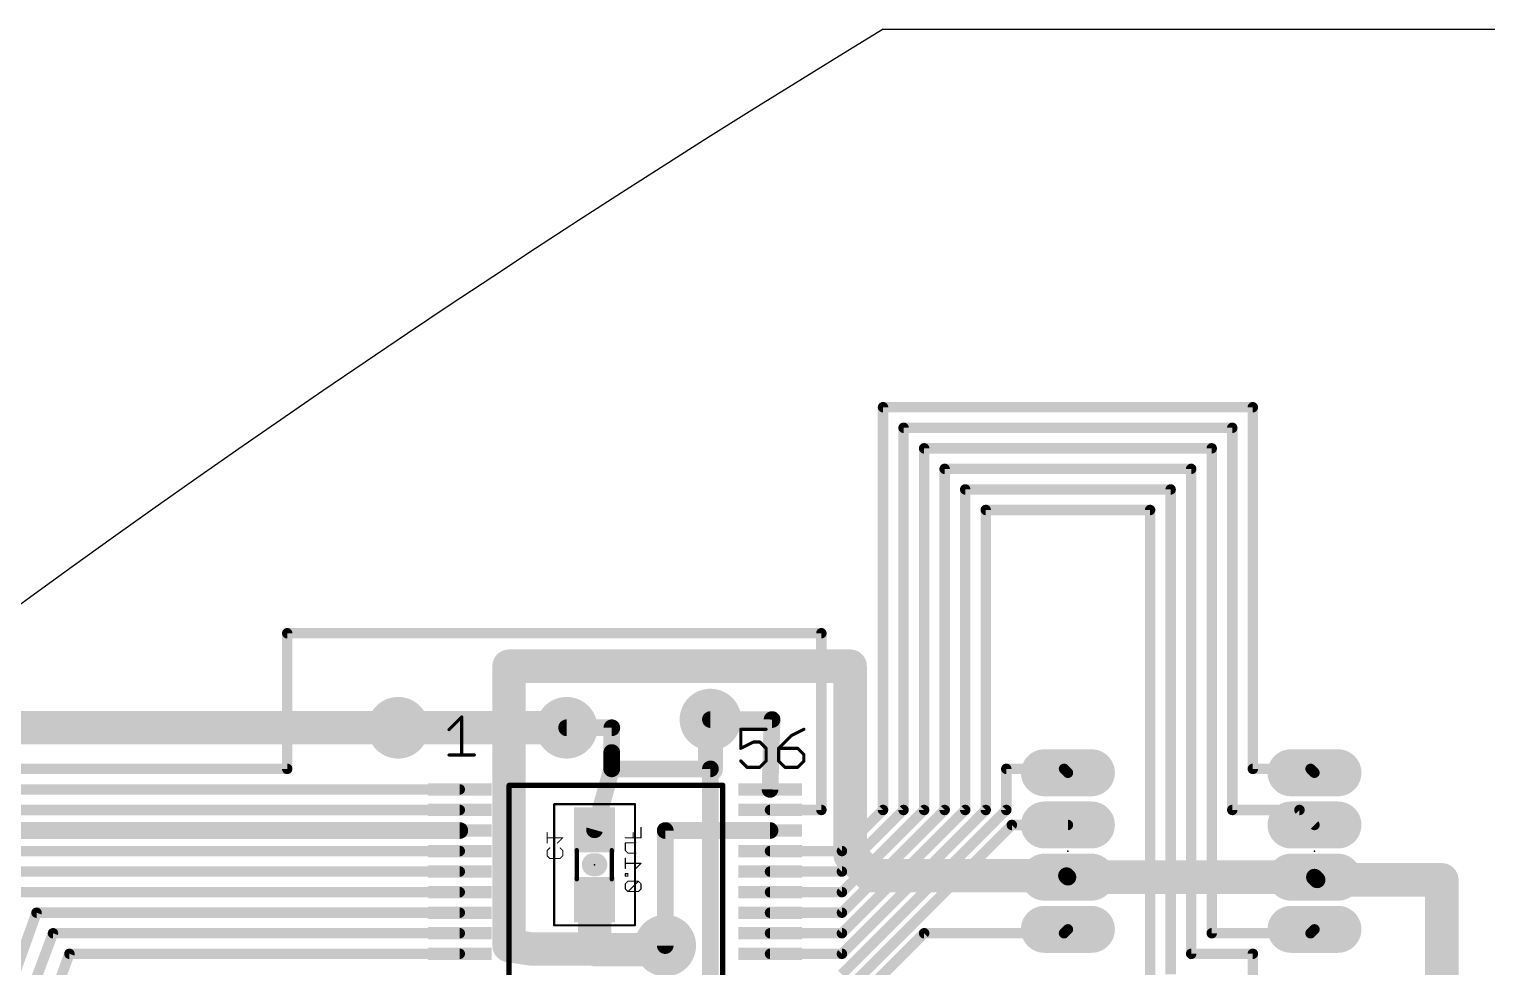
# Model space of a CAD drawing. Extents: x -46 to 149, y 1 to 263.
# Drawn here: x 79.72 to 115.2, y 240.18 to 263 of the extents above; entities that cross this region are included whole.
import ezdxf

# ---------------------------------------------------------------- set-up
doc = ezdxf.new("R2010")
doc.units = 0
for name, color, linetype in [('1', 22, 'CONTINUOUS'), ('16', 175, 'CONTINUOUS'), ('17', 82, 'CONTINUOUS'), ('18', 82, 'CONTINUOUS'), ('20', 7, 'CONTINUOUS'), ('21', 253, 'CONTINUOUS'), ('22', 253, 'CONTINUOUS'), ('23', 7, 'CONTINUOUS'), ('24', 7, 'CONTINUOUS'), ('26', 253, 'CONTINUOUS'), ('28', 253, 'CONTINUOUS'), ('40', 175, 'CONTINUOUS'), ('52', 253, 'CONTINUOUS')]:
    doc.layers.add(name, color=color, linetype=linetype)

# ---------------------------------------------------------------- blocks, each defined once
blk = doc.blocks.new('RECT')
blk.add_solid([(-0.5, -0.5), (0.5, -0.5), (-0.5, 0.5), (0.5, 0.5)])
blk = doc.blocks.new('LONGP100')
at = {"const_width": 1}
blk.add_lwpolyline([(-0.5, 0), (0.5, 0)], dxfattribs=at)
at = {"const_width": 0.5}
for points in [[(-0.5, 0.25, 1), (-0.5, -0.25)], [(0.5, -0.25, 1), (0.5, 0.25)]]:
    blk.add_lwpolyline(points, format="xyb", dxfattribs=at)
blk = doc.blocks.new('ROUNDV')
at = {"const_width": 0.5}
blk.add_lwpolyline([(0, -0.25, 1), (0, 0.25, 1), (0, -0.25)], format="xyb", dxfattribs=at)

msp = doc.modelspace()

# ---------------------------------------------------------------- linework, layer by layer
at = {"layer": '1'}
for points, const_width in [([(109.5, 253.8), (100.5, 253.8)], 0.254), ([(100.5, 253.8), (100.5, 244)], 0.254), ([(109.5, 245), (109.5, 253.8)], 0.254), ([(109, 253.3), (101, 253.3)], 0.254), ([(101, 253.3), (101, 244)], 0.254), ([(109, 244), (109, 253.3)], 0.254), ([(101.5, 244), (101.5, 252.8)], 0.254), ([(101.5, 252.8), (108.5, 252.8)], 0.254), ([(108.5, 241), (108.5, 252.8)], 0.254), ([(102, 244), (102, 252.3)], 0.254), ([(102, 252.3), (108, 252.3)], 0.254), ([(108, 252.3), (108, 240.5)], 0.254), ([(107.5, 251.8), (102.5, 251.8)], 0.254), ([(102.5, 251.8), (102.5, 244)], 0.254), ([(107.5, 240), (107.5, 251.8)], 0.254), ([(103, 244), (103, 251.3)], 0.254), ([(103, 251.3), (107, 251.3)], 0.254), ([(107, 251.3), (107, 239.5)], 0.254), ([(99, 248.3), (86, 248.3)], 0.254), ([(86, 248.3), (86, 245)], 0.254), ([(99, 244), (99, 248.3)], 0.254), ([(88.7, 246), (92.8, 246)], 0.8128), ([(96.3, 246.2), (97.8, 246.2)], 0.4064), ([(97.8, 246.2), (97.75, 244.5)], 0.4064), ([(86, 245), (77.6, 245)], 0.254), ([(104.905, 245), (103.5, 245)], 0.254), ([(103.5, 245), (103.5, 244)], 0.254), ([(105, 244.905), (104.905, 245)], 0.254), ([(110.905, 245), (109.5, 245)], 0.254), ([(111, 244.905), (110.905, 245)], 0.254), ([(90.2, 244.5), (77.7, 244.5)], 0.254), ([(90.2, 244), (78, 244)], 0.254), ([(97.75, 244), (99, 244)], 0.254), ([(99.5, 242), (101.5, 244)], 0.254), ([(100.5, 244), (99.5, 243)], 0.254), ([(101, 244), (99.5, 242.5)], 0.254), ([(103.5, 244), (99.5, 240)], 0.254), ([(99.5, 240.5), (103, 244)], 0.254), ([(99.5, 241.5), (102, 244)], 0.254), ([(102.5, 244), (99.5, 241)], 0.254), ([(110.635, 244), (109, 244)], 0.254), ([(111, 243.635), (110.635, 244)], 0.254), ([(99.5, 239.5), (103.635, 243.635)], 0.254), ([(103.635, 243.635), (105, 243.635)], 0.254), ([(90.2, 243.5), (78.3, 243.5)], 0.4064), ([(97.75, 243.5), (95.2, 243.5)], 0.4064), ([(95.2, 243.5), (95.2, 240.7)], 0.4064), ([(78.7, 243), (90.2, 243)], 0.254), ([(99.5, 243), (97.75, 243)], 0.254), ([(90.2, 242.5), (79.1, 242.5)], 0.254), ([(99.5, 242.5), (97.75, 242.5)], 0.254), ([(90.2, 242), (79.5, 242)], 0.254), ([(97.75, 242), (99.5, 242)], 0.254), ([(79.9, 241.5), (78, 236.2)], 0.254), ([(90.2, 241.5), (79.9, 241.5)], 0.254), ([(97.75, 241.5), (99.5, 241.5)], 0.254), ([(78.4, 235.9), (80.3, 241)], 0.254), ([(80.3, 241), (90.2, 241)], 0.254), ([(99.5, 241), (97.75, 241)], 0.254), ([(101.5, 241), (99.5, 239)], 0.254), ([(104.905, 241), (101.5, 241)], 0.254), ([(105, 241.095), (104.905, 241)], 0.254), ([(110.905, 241), (108.5, 241)], 0.254), ([(111, 241.095), (110.905, 241)], 0.254), ([(78.9, 235.6), (80.7, 240.5)], 0.254), ([(80.7, 240.5), (90.2, 240.5)], 0.254), ([(97.75, 240.5), (99.5, 240.5)], 0.254), ([(108, 240.5), (109.5, 240.5)], 0.254), ([(109.5, 240.5), (109.5, 237)], 0.254)]:
    msp.add_lwpolyline(points, dxfattribs=dict(at, const_width=const_width))
for points, const_width in [([(100.5, 253.8635, 1), (100.5, 253.7365)], 0.127), ([(100.5635, 253.8, 1), (100.4365, 253.8)], 0.127), ([(109.5635, 253.8, 1), (109.4365, 253.8)], 0.127), ([(109.5, 253.7365, 1), (109.5, 253.8635)], 0.127), ([(101, 253.3635, 1), (101, 253.2365)], 0.127), ([(101.0635, 253.3, 1), (100.9365, 253.3)], 0.127), ([(109.0635, 253.3, 1), (108.9365, 253.3)], 0.127), ([(109, 253.2365, 1), (109, 253.3635)], 0.127), ([(101.5635, 252.8, 1), (101.4365, 252.8)], 0.127), ([(101.5, 252.8635, 1), (101.5, 252.7365)], 0.127), ([(108.5635, 252.8, 1), (108.4365, 252.8)], 0.127), ([(108.5, 252.7365, 1), (108.5, 252.8635)], 0.127), ([(102.0635, 252.3, 1), (101.9365, 252.3)], 0.127), ([(102, 252.3635, 1), (102, 252.2365)], 0.127), ([(108.0635, 252.3, 1), (107.9365, 252.3)], 0.127), ([(108, 252.2365, 1), (108, 252.3635)], 0.127), ([(102.5, 251.8635, 1), (102.5, 251.7365)], 0.127), ([(102.5635, 251.8, 1), (102.4365, 251.8)], 0.127), ([(107.5635, 251.8, 1), (107.4365, 251.8)], 0.127), ([(107.5, 251.7365, 1), (107.5, 251.8635)], 0.127), ([(103.0635, 251.3, 1), (102.9365, 251.3)], 0.127), ([(103, 251.3635, 1), (103, 251.2365)], 0.127), ([(107.0635, 251.3, 1), (106.9365, 251.3)], 0.127), ([(107, 251.2365, 1), (107, 251.3635)], 0.127), ([(86, 248.3635, 1), (86, 248.2365)], 0.127), ([(86.0635, 248.3, 1), (85.9365, 248.3)], 0.127), ([(99.0635, 248.3, 1), (98.9365, 248.3)], 0.127), ([(99, 248.2365, 1), (99, 248.3635)], 0.127), ([(88.7, 246.2032, 1), (88.7, 245.7968)], 0.4064), ([(92.8, 245.7968, 1), (92.8, 246.2032)], 0.4064), ([(96.3, 246.3016, 1), (96.3, 246.0984)], 0.2032), ([(97.9016, 246.197, 1), (97.6984, 246.203)], 0.2032), ([(97.8, 246.0984, 1), (97.8, 246.3016)], 0.2032), ([(85.9365, 245, 1), (86.0635, 245)], 0.127), ([(86, 244.9365, 1), (86, 245.0635)], 0.127), ([(103.5, 245.0635, 1), (103.5, 244.9365)], 0.127), ([(103.5635, 245, 1), (103.4365, 245)], 0.127), ([(104.9499, 245.0449, 1), (104.8601, 244.9551)], 0.127), ([(104.905, 244.9365, 1), (104.905, 245.0635)], 0.127), ([(104.9551, 244.8601, 1), (105.0449, 244.9499)], 0.127), ([(109.5, 245.0635, 1), (109.5, 244.9365)], 0.127), ([(109.4365, 245, 1), (109.5635, 245)], 0.127), ([(110.9499, 245.0449, 1), (110.8601, 244.9551)], 0.127), ([(110.905, 244.9365, 1), (110.905, 245.0635)], 0.127), ([(110.9551, 244.8601, 1), (111.0449, 244.9499)], 0.127), ([(90.2, 244.4365, 1), (90.2, 244.5635)], 0.127), ([(97.6484, 244.503, 1), (97.8516, 244.497)], 0.2032), ([(90.2, 243.9365, 1), (90.2, 244.0635)], 0.127), ([(97.75, 244.0635, 1), (97.75, 243.9365)], 0.127), ([(99, 243.9365, 1), (99, 244.0635)], 0.127), ([(100.5449, 243.9551, 1), (100.4551, 244.0449)], 0.127), ([(101.0449, 243.9551, 1), (100.9551, 244.0449)], 0.127), ([(101.5449, 243.9551, 1), (101.4551, 244.0449)], 0.127), ([(102.0449, 243.9551, 1), (101.9551, 244.0449)], 0.127), ([(102.5449, 243.9551, 1), (102.4551, 244.0449)], 0.127), ([(103.0449, 243.9551, 1), (102.9551, 244.0449)], 0.127), ([(103.5449, 243.9551, 1), (103.4551, 244.0449)], 0.127), ([(109, 244.0635, 1), (109, 243.9365)], 0.127), ([(110.6799, 244.0449, 1), (110.5901, 243.9551)], 0.127), ([(110.635, 243.9365, 1), (110.635, 244.0635)], 0.127), ([(98.9365, 244, 1), (99.0635, 244)], 0.127), ([(100.4365, 244, 1), (100.5635, 244)], 0.127), ([(100.9365, 244, 1), (101.0635, 244)], 0.127), ([(101.4365, 244, 1), (101.5635, 244)], 0.127), ([(101.9365, 244, 1), (102.0635, 244)], 0.127), ([(102.4365, 244, 1), (102.5635, 244)], 0.127), ([(102.9365, 244, 1), (103.0635, 244)], 0.127), ([(103.4365, 244, 1), (103.5635, 244)], 0.127), ([(103.635, 243.6985, 1), (103.635, 243.5715)], 0.127), ([(103.6799, 243.5901, 1), (103.5901, 243.6799)], 0.127), ([(105, 243.5715, 1), (105, 243.6985)], 0.127), ([(108.9365, 244, 1), (109.0635, 244)], 0.127), ([(110.9551, 243.5901, 1), (111.0449, 243.6799)], 0.127), ([(90.2, 243.3984, 1), (90.2, 243.6016)], 0.2032), ([(95.2, 243.6016, 1), (95.2, 243.3984)], 0.2032), ([(95.3016, 243.5, 1), (95.0984, 243.5)], 0.2032), ([(97.75, 243.3984, 1), (97.75, 243.6016)], 0.2032), ([(90.2, 242.9365, 1), (90.2, 243.0635)], 0.127), ([(97.75, 243.0635, 1), (97.75, 242.9365)], 0.127), ([(99.4551, 243.0449, 1), (99.5449, 242.9551)], 0.127), ([(99.5, 242.9365, 1), (99.5, 243.0635)], 0.127), ([(90.2, 242.4365, 1), (90.2, 242.5635)], 0.127), ([(97.75, 242.5635, 1), (97.75, 242.4365)], 0.127), ([(99.4551, 242.5449, 1), (99.5449, 242.4551)], 0.127), ([(99.5, 242.4365, 1), (99.5, 242.5635)], 0.127), ([(90.2, 241.9365, 1), (90.2, 242.0635)], 0.127), ([(97.75, 242.0635, 1), (97.75, 241.9365)], 0.127), ([(99.4551, 242.0449, 1), (99.5449, 241.9551)], 0.127), ([(99.5, 241.9365, 1), (99.5, 242.0635)], 0.127), ([(79.9, 241.5635, 1), (79.9, 241.4365)], 0.127), ([(79.9598, 241.4786, 1), (79.8402, 241.5214)], 0.127), ([(90.2, 241.4365, 1), (90.2, 241.5635)], 0.127), ([(97.75, 241.5635, 1), (97.75, 241.4365)], 0.127), ([(99.4551, 241.5449, 1), (99.5449, 241.4551)], 0.127), ([(99.5, 241.4365, 1), (99.5, 241.5635)], 0.127), ([(80.3, 241.0635, 1), (80.3, 240.9365)], 0.127), ([(80.3595, 240.9778, 1), (80.2405, 241.0222)], 0.127), ([(90.2, 240.9365, 1), (90.2, 241.0635)], 0.127), ([(97.75, 241.0635, 1), (97.75, 240.9365)], 0.127), ([(99.4551, 241.0449, 1), (99.5449, 240.9551)], 0.127), ([(99.5, 240.9365, 1), (99.5, 241.0635)], 0.127), ([(101.5, 241.0635, 1), (101.5, 240.9365)], 0.127), ([(101.5449, 240.9551, 1), (101.4551, 241.0449)], 0.127), ([(104.8601, 241.0449, 1), (104.9499, 240.9551)], 0.127), ([(104.905, 240.9365, 1), (104.905, 241.0635)], 0.127), ([(105.0449, 241.0501, 1), (104.9551, 241.1399)], 0.127), ([(108.5, 241.0635, 1), (108.5, 240.9365)], 0.127), ([(108.4365, 241, 1), (108.5635, 241)], 0.127), ([(110.8601, 241.0449, 1), (110.9499, 240.9551)], 0.127), ([(110.905, 240.9365, 1), (110.905, 241.0635)], 0.127), ([(111.0449, 241.0501, 1), (110.9551, 241.1399)], 0.127), ([(80.7, 240.5635, 1), (80.7, 240.4365)], 0.127), ([(80.7596, 240.4781, 1), (80.6404, 240.5219)], 0.127), ([(90.2, 240.4365, 1), (90.2, 240.5635)], 0.127), ([(95.0984, 240.7, 1), (95.3016, 240.7)], 0.2032), ([(97.75, 240.5635, 1), (97.75, 240.4365)], 0.127), ([(99.4551, 240.5449, 1), (99.5449, 240.4551)], 0.127), ([(99.5, 240.4365, 1), (99.5, 240.5635)], 0.127), ([(108, 240.5635, 1), (108, 240.4365)], 0.127), ([(107.9365, 240.5, 1), (108.0635, 240.5)], 0.127), ([(109.5635, 240.5, 1), (109.4365, 240.5)], 0.127), ([(109.5, 240.4365, 1), (109.5, 240.5635)], 0.127)]:
    msp.add_lwpolyline(points, format="xyb", dxfattribs=dict(at, const_width=const_width))
at = {"layer": '16'}
for points, const_width in [([(99.7, 247.5), (91.4, 247.5)], 0.8128), ([(91.4, 247.5), (91.4, 240.7)], 0.8128), ([(99.7, 242.9), (99.7, 247.5)], 0.8128), ([(78.6, 246), (88.7, 246)], 0.8128), ([(92.8, 246), (93.9, 246)], 0.4064), ([(93.9, 246), (93.898, 245.398)], 0.4064), ([(96.3, 245), (96.3, 246.2)], 0.6096), ([(93.898, 245.398), (93.898, 245)], 0.4064), ([(93.48, 243.518), (93.898, 245)], 0.4064), ([(93.898, 245), (96.3, 245)], 0.4064), ([(96.3, 232), (96.3, 245)], 0.4064), ([(100.2, 242.4), (99.7, 242.9)], 0.8128), ([(104.965, 242.4), (100.2, 242.4)], 0.8128), ([(105, 242.365), (111, 242.365)], 0.8128), ([(111.065, 242.3), (114.1, 242.3)], 0.8128), ([(114.1, 242.3), (114.1, 234.3)], 0.8128), ([(105, 242.365), (104.965, 242.4)], 0.4064), ([(111, 242.365), (111.065, 242.3)], 0.4064), ([(93.48, 240.62), (93.48, 241.818)], 0.8128), ([(91.4, 240.7), (91.92, 240.62)], 0.8128), ([(91.92, 240.62), (93.48, 240.62)], 0.8128), ([(95.1, 240.6), (93.5, 240.6)], 0.8128), ([(93.5, 240.6), (93.48, 240.62)], 0.6096), ([(95.2, 240.7), (95.1, 240.6)], 0.6096)]:
    msp.add_lwpolyline(points, dxfattribs=dict(at, const_width=const_width))
for points, const_width in [([(91.4, 247.7032, 1), (91.4, 247.2968)], 0.4064), ([(91.6032, 247.5, 1), (91.1968, 247.5)], 0.4064), ([(99.9032, 247.5, 1), (99.4968, 247.5)], 0.4064), ([(99.7, 247.2968, 1), (99.7, 247.7032)], 0.4064), ([(88.7, 245.7968, 1), (88.7, 246.2032)], 0.4064), ([(92.8, 246.1016, 1), (92.8, 245.8984)], 0.2032), ([(94.0016, 245.9997, 1), (93.7984, 246.0003)], 0.2032), ([(93.9, 245.8984, 1), (93.9, 246.1016)], 0.2032), ([(96.4524, 246.2, 1), (96.1476, 246.2)], 0.3048), ([(93.9996, 245.398, 1), (93.7964, 245.398)], 0.2032), ([(93.7964, 245.3983, 1), (93.9996, 245.3977)], 0.2032), ([(93.898, 245.1016, 1), (93.898, 244.8984)], 0.2032), ([(93.9958, 244.9724, 1), (93.8002, 245.0276)], 0.2032), ([(96.1476, 245, 1), (96.4524, 245)], 0.3048), ([(96.4016, 245, 1), (96.1984, 245)], 0.2032), ([(96.3, 244.8984, 1), (96.3, 245.1016)], 0.2032), ([(93.7964, 245, 1), (93.9996, 245)], 0.2032), ([(93.3822, 243.5456, 1), (93.5778, 243.4904)], 0.2032), ([(99.8437, 243.0437, 1), (99.5563, 242.7563)], 0.4064), ([(99.4968, 242.9, 1), (99.9032, 242.9)], 0.4064), ([(100.2, 242.6032, 1), (100.2, 242.1968)], 0.4064), ([(100.0563, 242.2563, 1), (100.3437, 242.5437)], 0.4064), ([(105, 242.5682, 1), (105, 242.1618)], 0.4064), ([(104.965, 242.1968, 1), (104.965, 242.6032)], 0.4064), ([(111.065, 242.5032, 1), (111.065, 242.0968)], 0.4064), ([(111, 242.1618, 1), (111, 242.5682)], 0.4064), ([(114.3032, 242.3, 1), (113.8968, 242.3)], 0.4064), ([(114.1, 242.0968, 1), (114.1, 242.5032)], 0.4064), ([(105.0368, 242.4718, 1), (104.8932, 242.3282)], 0.2032), ([(104.9282, 242.2932, 1), (105.0718, 242.4368)], 0.2032), ([(111.0718, 242.4368, 1), (110.9282, 242.2932)], 0.2032), ([(110.9932, 242.2282, 1), (111.1368, 242.3718)], 0.2032), ([(93.6832, 241.818, 1), (93.2768, 241.818)], 0.4064), ([(91.4309, 240.9008, 1), (91.3691, 240.4992)], 0.4064), ([(91.1968, 240.7, 1), (91.6032, 240.7)], 0.4064), ([(91.92, 240.8232, 1), (91.92, 240.4168)], 0.4064), ([(91.8891, 240.4192, 1), (91.9509, 240.8208)], 0.4064), ([(93.5, 240.8032, 1), (93.5, 240.3968)], 0.4064), ([(93.5878, 240.7278, 1), (93.3722, 240.5122)], 0.3048), ([(93.48, 240.4168, 1), (93.48, 240.8232)], 0.4064), ([(95.1, 240.3968, 1), (95.1, 240.8032)], 0.4064), ([(95.3078, 240.5922, 1), (95.0922, 240.8078)], 0.3048), ([(93.2768, 240.62, 1), (93.6832, 240.62)], 0.4064), ([(93.3922, 240.4922, 1), (93.6078, 240.7078)], 0.3048), ([(94.9922, 240.7078, 1), (95.2078, 240.4922)], 0.3048)]:
    msp.add_lwpolyline(points, format="xyb", dxfattribs=dict(at, const_width=const_width))
at = {"layer": '20'}
msp.add_line((100.5, 263), (148.6, 263), dxfattribs=at)
msp.add_arc((259.6429, 1.5887), 306.0431, 121.3324, 180.054, dxfattribs=at)
at = {"layer": '21'}
for points, const_width in [([(89.9381, 245.9545), (90.2463, 246.2627)], 0.0762), ([(90.2463, 246.2627), (90.2463, 245.3381)], 0.0762), ([(97.6545, 245.9627), (97.0381, 245.9627)], 0.0762), ([(97.0381, 245.9627), (97.0381, 245.5004)], 0.0762), ([(98.2671, 245.8086), (97.9589, 245.5004)], 0.0762), ([(98.5753, 245.9627), (98.2671, 245.8086)], 0.0762), ([(97.0381, 245.5004), (97.3463, 245.6545)], 0.0762), ([(97.3463, 245.6545), (97.5004, 245.6545)], 0.0762), ([(97.5004, 245.6545), (97.6545, 245.5004)], 0.0762), ([(97.6545, 245.5004), (97.6545, 245.1922)], 0.0762), ([(97.9589, 245.5004), (97.9589, 245.1922)], 0.0762), ([(98.4212, 245.5004), (97.9589, 245.5004)], 0.0762), ([(98.5753, 245.3463), (98.4212, 245.5004)], 0.0762), ([(89.9381, 245.3381), (90.5545, 245.3381)], 0.0762), ([(97.1922, 245.0381), (97.0381, 245.1922)], 0.0762), ([(97.6545, 245.1922), (97.5004, 245.0381)], 0.0762), ([(97.9589, 245.1922), (98.113, 245.0381)], 0.0762), ([(98.4212, 245.0381), (98.5753, 245.1922)], 0.0762), ([(98.5753, 245.1922), (98.5753, 245.3463)], 0.0762), ([(97.5004, 245.0381), (97.1922, 245.0381)], 0.0762), ([(98.113, 245.0381), (98.4212, 245.0381)], 0.0762), ([(96.6, 244.6), (91.4, 244.6)], 0.127), ([(91.4, 244.6), (91.4, 230.9)], 0.127), ([(96.6, 230.9), (96.6, 244.6)], 0.127)]:
    msp.add_lwpolyline(points, dxfattribs=dict(at, const_width=const_width))
for points, const_width in [([(90.2653, 246.2627, 1), (90.2272, 246.2627)], 0.0381), ([(90.2598, 246.2492, 1), (90.2328, 246.2762)], 0.0381), ([(89.9246, 245.968, 1), (89.9516, 245.941)], 0.0381), ([(97.0381, 245.9817, 1), (97.0381, 245.9436)], 0.0381), ([(97.0571, 245.9627, 1), (97.0191, 245.9627)], 0.0381), ([(97.6545, 245.9436, 1), (97.6545, 245.9817)], 0.0381), ([(98.2805, 245.7951, 1), (98.2536, 245.8221)], 0.0381), ([(98.5838, 245.9456, 1), (98.5668, 245.9797)], 0.0381), ([(97.0296, 245.5174, 1), (97.0466, 245.4834)], 0.0381), ([(97.0191, 245.5004, 1), (97.0571, 245.5004)], 0.0381), ([(97.3463, 245.6735, 1), (97.3463, 245.6354)], 0.0381), ([(97.3548, 245.6375, 1), (97.3378, 245.6715)], 0.0381), ([(97.5139, 245.668, 1), (97.4869, 245.641)], 0.0381), ([(97.5004, 245.6354, 1), (97.5004, 245.6735)], 0.0381), ([(97.6735, 245.5004, 1), (97.6354, 245.5004)], 0.0381), ([(97.641, 245.4869, 1), (97.668, 245.5139)], 0.0381), ([(97.9779, 245.5004, 1), (97.9398, 245.5004)], 0.0381), ([(97.9589, 245.5194, 1), (97.9589, 245.4813)], 0.0381), ([(97.9454, 245.5139, 1), (97.9724, 245.4869)], 0.0381), ([(98.2586, 245.8256, 1), (98.2756, 245.7916)], 0.0381), ([(98.4346, 245.5139, 1), (98.4077, 245.4869)], 0.0381), ([(98.4212, 245.4813, 1), (98.4212, 245.5194)], 0.0381), ([(89.9381, 245.3572, 1), (89.9381, 245.3191)], 0.0381), ([(90.2272, 245.3381, 1), (90.2653, 245.3381)], 0.0381), ([(90.5545, 245.3191, 1), (90.5545, 245.3572)], 0.0381), ([(97.0516, 245.2057, 1), (97.0246, 245.1787)], 0.0381), ([(97.6354, 245.1922, 1), (97.6735, 245.1922)], 0.0381), ([(97.668, 245.1787, 1), (97.641, 245.2057)], 0.0381), ([(97.9724, 245.2057, 1), (97.9454, 245.1787)], 0.0381), ([(97.9398, 245.1922, 1), (97.9779, 245.1922)], 0.0381), ([(98.5943, 245.3463, 1), (98.5562, 245.3463)], 0.0381), ([(98.5562, 245.1922, 1), (98.5943, 245.1922)], 0.0381), ([(98.5618, 245.3328, 1), (98.5887, 245.3598)], 0.0381), ([(98.5887, 245.1787, 1), (98.5618, 245.2057)], 0.0381), ([(97.1922, 245.0572, 1), (97.1922, 245.0191)], 0.0381), ([(97.1787, 245.0246, 1), (97.2057, 245.0516)], 0.0381), ([(97.4869, 245.0516, 1), (97.5139, 245.0246)], 0.0381), ([(97.5004, 245.0191, 1), (97.5004, 245.0572)], 0.0381), ([(98.113, 245.0572, 1), (98.113, 245.0191)], 0.0381), ([(98.0995, 245.0246, 1), (98.1265, 245.0516)], 0.0381), ([(98.4077, 245.0516, 1), (98.4346, 245.0246)], 0.0381), ([(98.4212, 245.0191, 1), (98.4212, 245.0572)], 0.0381), ([(91.4, 244.6318, 1), (91.4, 244.5683)], 0.0635), ([(91.4318, 244.6, 1), (91.3683, 244.6)], 0.0635), ([(96.6318, 244.6, 1), (96.5683, 244.6)], 0.0635), ([(96.6, 244.5683, 1), (96.6, 244.6318)], 0.0635)]:
    msp.add_lwpolyline(points, format="xyb", dxfattribs=dict(at, const_width=const_width))
at = {"layer": '22', "const_width": 0.5588}
msp.add_lwpolyline([(93.4495, 242.668), (93.5105, 242.668)], dxfattribs=at)
at = {"layer": '22', "const_width": 0.2794}
for points in [[(93.4495, 242.8077, 1), (93.4495, 242.5283)], [(93.5105, 242.5283, 1), (93.5105, 242.8077)]]:
    msp.add_lwpolyline(points, format="xyb", dxfattribs=at)
at = {"layer": '23'}
for p in [(105, 243), (111, 243)]:
    msp.add_point(p, dxfattribs=at)
at = {"layer": '24'}
msp.add_point((93.48, 242.668), dxfattribs=at)
at = {"layer": '26', "const_width": 0.0254}
for points in [[(92.3243, 243.1955), (92.3243, 243.4497)], [(92.7056, 243.3226), (92.3243, 243.3226)], [(92.3243, 243.0119), (92.3879, 243.0755)], [(92.3243, 242.8848), (92.3243, 243.0119)], [(92.5785, 243.1955), (92.7056, 243.3226)], [(92.6421, 243.0755), (92.7056, 243.0119)], [(92.7056, 243.0119), (92.7056, 242.8848)], [(92.3879, 242.8213), (92.3243, 242.8848)], [(92.6421, 242.8213), (92.3879, 242.8213)], [(92.7056, 242.8848), (92.6421, 242.8213)]]:
    msp.add_lwpolyline(points, dxfattribs=at)
at = {"layer": '26', "const_width": 0.0127}
for points in [[(92.3307, 243.4497, 1), (92.318, 243.4497)], [(92.3243, 243.3289, 1), (92.3243, 243.3162)], [(92.3198, 243.0164, 1), (92.3288, 243.0075)], [(92.318, 243.1955, 1), (92.3307, 243.1955)], [(92.3307, 243.0119, 1), (92.318, 243.0119)], [(92.3923, 243.071, 1), (92.3834, 243.08)], [(92.574, 243.2, 1), (92.583, 243.191)], [(92.6466, 243.08, 1), (92.6376, 243.071)], [(92.712, 243.0119, 1), (92.6993, 243.0119)], [(92.7101, 243.3181, 1), (92.7011, 243.3271)], [(92.7011, 243.0075, 1), (92.7101, 243.0164)], [(92.7056, 243.3162, 1), (92.7056, 243.3289)], [(92.3288, 242.8893, 1), (92.3198, 242.8803)], [(92.318, 242.8848, 1), (92.3307, 242.8848)], [(92.3879, 242.8276, 1), (92.3879, 242.8149)], [(92.3834, 242.8168, 1), (92.3923, 242.8258)], [(92.6376, 242.8258, 1), (92.6466, 242.8168)], [(92.6421, 242.8149, 1), (92.6421, 242.8276)], [(92.6993, 242.8848, 1), (92.712, 242.8848)], [(92.7101, 242.8803, 1), (92.7011, 242.8893)]]:
    msp.add_lwpolyline(points, format="xyb", dxfattribs=at)
at = {"layer": '28', "const_width": 0.0254}
for points in [[(94.42, 243.3225), (94.42, 243.4496)], [(94.6106, 243.3225), (94.6106, 243.5767)], [(94.2293, 243.3225), (94.6106, 243.3225)], [(94.2293, 243.0118), (94.2293, 243.2025)], [(94.2293, 243.2025), (94.4835, 243.2025)], [(94.2929, 242.9483), (94.2293, 243.0118)], [(94.2293, 242.5741), (94.2293, 242.8283)], [(94.6106, 242.7012), (94.2293, 242.7012)], [(94.4835, 242.9483), (94.2929, 242.9483)], [(94.4835, 242.5741), (94.6106, 242.7012)], [(94.2929, 242.4505), (94.2293, 242.4505)], [(94.2293, 242.4505), (94.2293, 242.387)], [(94.2293, 242.387), (94.2929, 242.387)], [(94.2929, 242.387), (94.2929, 242.4505)], [(94.2929, 242.267), (94.2293, 242.2034)], [(94.2293, 242.2034), (94.2293, 242.0763)], [(94.2293, 242.0763), (94.2929, 242.0128)], [(94.5471, 242.267), (94.2929, 242.267)], [(94.2929, 242.0128), (94.5471, 242.267)], [(94.2929, 242.0128), (94.5471, 242.0128)], [(94.6106, 242.2034), (94.5471, 242.267)], [(94.5471, 242.0128), (94.6106, 242.0763)], [(94.6106, 242.0763), (94.6106, 242.2034)]]:
    msp.add_lwpolyline(points, dxfattribs=at)
at = {"layer": '28', "const_width": 0.0127}
for points in [[(94.4263, 243.4496, 1), (94.4136, 243.4496)], [(94.617, 243.5767, 1), (94.6043, 243.5767)], [(94.2293, 243.3288, 1), (94.2293, 243.3161)], [(94.2293, 243.2088, 1), (94.2293, 243.1961)], [(94.2338, 243.0163, 1), (94.2248, 243.0073)], [(94.2357, 243.2025, 1), (94.223, 243.2025)], [(94.223, 243.0118, 1), (94.2357, 243.0118)], [(94.4136, 243.3225, 1), (94.4263, 243.3225)], [(94.4835, 243.1961, 1), (94.4835, 243.2088)], [(94.6043, 243.3225, 1), (94.617, 243.3225)], [(94.6106, 243.3161, 1), (94.6106, 243.3288)], [(94.2293, 242.7075, 1), (94.2293, 242.6948)], [(94.2357, 242.8283, 1), (94.223, 242.8283)], [(94.2929, 242.9546, 1), (94.2929, 242.9419)], [(94.2884, 242.9438, 1), (94.2973, 242.9528)], [(94.4835, 242.9419, 1), (94.4835, 242.9546)], [(94.6151, 242.6967, 1), (94.6061, 242.7057)], [(94.6106, 242.6948, 1), (94.6106, 242.7075)], [(94.2293, 242.4569, 1), (94.2293, 242.4442)], [(94.2293, 242.3933, 1), (94.2293, 242.3806)], [(94.223, 242.5741, 1), (94.2357, 242.5741)], [(94.2357, 242.4505, 1), (94.223, 242.4505)], [(94.223, 242.387, 1), (94.2357, 242.387)], [(94.2992, 242.4505, 1), (94.2865, 242.4505)], [(94.2865, 242.387, 1), (94.2992, 242.387)], [(94.2929, 242.4442, 1), (94.2929, 242.4569)], [(94.2929, 242.3806, 1), (94.2929, 242.3933)], [(94.479, 242.5786, 1), (94.488, 242.5696)], [(94.2248, 242.2079, 1), (94.2338, 242.1989)], [(94.2338, 242.0808, 1), (94.2248, 242.0718)], [(94.2357, 242.2034, 1), (94.223, 242.2034)], [(94.223, 242.0763, 1), (94.2357, 242.0763)], [(94.2929, 242.2733, 1), (94.2929, 242.2606)], [(94.2929, 242.0191, 1), (94.2929, 242.0064)], [(94.2884, 242.0173, 1), (94.2973, 242.0083)], [(94.2973, 242.2625, 1), (94.2884, 242.2715)], [(94.2884, 242.0083, 1), (94.2973, 242.0173)], [(94.5516, 242.2715, 1), (94.5426, 242.2625)], [(94.5426, 242.0173, 1), (94.5516, 242.0083)], [(94.5516, 242.2625, 1), (94.5426, 242.2715)], [(94.5471, 242.2606, 1), (94.5471, 242.2733)], [(94.5471, 242.0064, 1), (94.5471, 242.0191)], [(94.617, 242.2034, 1), (94.6043, 242.2034)], [(94.6043, 242.0763, 1), (94.617, 242.0763)], [(94.6061, 242.1989, 1), (94.6151, 242.2079)], [(94.6151, 242.0718, 1), (94.6061, 242.0808)]]:
    msp.add_lwpolyline(points, format="xyb", dxfattribs=at)
at = {"layer": '40', "const_width": 0.0508}
for points in [[(92.497, 244.141), (92.497, 241.195)], [(94.463, 244.141), (92.497, 244.141)], [(94.463, 241.195), (94.463, 244.141)], [(92.497, 241.195), (94.463, 241.195)]]:
    msp.add_lwpolyline(points, dxfattribs=at)
at = {"layer": '40', "const_width": 0.0254}
for points in [[(92.5097, 244.141, 1), (92.4843, 244.141)], [(92.497, 244.1537, 1), (92.497, 244.1283)], [(94.4757, 244.141, 1), (94.4503, 244.141)], [(94.463, 244.1283, 1), (94.463, 244.1537)], [(92.497, 241.2077, 1), (92.497, 241.1823)], [(92.4843, 241.195, 1), (92.5097, 241.195)], [(94.4503, 241.195, 1), (94.4757, 241.195)], [(94.463, 241.1823, 1), (94.463, 241.2077)]]:
    msp.add_lwpolyline(points, format="xyb", dxfattribs=at)
at = {"layer": '52', "const_width": 0.1016}
for points in [[(93.048, 243.024), (93.048, 242.312)], [(93.899, 243.024), (93.899, 242.312)]]:
    msp.add_lwpolyline(points, dxfattribs=at)
at = {"layer": '52', "const_width": 0.0508}
for points in [[(93.0734, 243.024, 1), (93.0226, 243.024)], [(93.9244, 243.024, 1), (93.8736, 243.024)], [(93.0226, 242.312, 1), (93.0734, 242.312)], [(93.8736, 242.312, 1), (93.9244, 242.312)]]:
    msp.add_lwpolyline(points, format="xyb", dxfattribs=at)

# ---------------------------------------------------------------- block references
at = {"layer": '1', "xscale": 0.3, "yscale": 1.55, "rotation": 270}
for p in [(90.2, 244.5), (97.75, 244.5), (90.2, 244), (97.75, 244), (90.2, 243.5), (97.75, 243.5), (90.2, 243), (97.75, 243), (90.2, 242.5), (97.75, 242.5), (90.2, 242), (97.75, 242), (90.2, 241.5), (97.75, 241.5), (90.2, 241), (97.75, 241), (90.2, 240.5), (97.75, 240.5)]:
    msp.add_blockref('RECT', p, dxfattribs=at)
at = {"layer": '16', "xscale": 1.1, "rotation": 270}
for p in [(93.48, 243.518), (93.48, 241.818)]:
    msp.add_blockref('RECT', p, dxfattribs=at)
at = {"layer": '17', "xscale": 1.143, "yscale": 1.143}
for p in [(105, 244.905), (105, 244.905), (111, 244.905), (111, 244.905), (105, 243.635), (105, 243.635), (111, 243.635), (111, 243.635), (105, 242.365), (105, 242.365), (111, 242.365), (111, 242.365), (105, 241.095), (105, 241.095), (111, 241.095), (111, 241.095)]:
    msp.add_blockref('LONGP100', p, dxfattribs=at)
at = {"layer": '18', "xscale": 1.5, "yscale": 1.5}
for p in [(96.3, 246.2), (96.3, 246.2), (88.7, 246), (88.7, 246), (92.8, 246), (92.8, 246), (95.2, 240.7), (95.2, 240.7)]:
    msp.add_blockref('ROUNDV', p, dxfattribs=at)
at = {"layer": '52', "xscale": 0.5001, "yscale": 0.95, "rotation": 270}
for p in [(93.4749, 243.2562), (93.4749, 242.0877)]:
    msp.add_blockref('RECT', p, dxfattribs=at)

doc.saveas('drawing.dxf')
